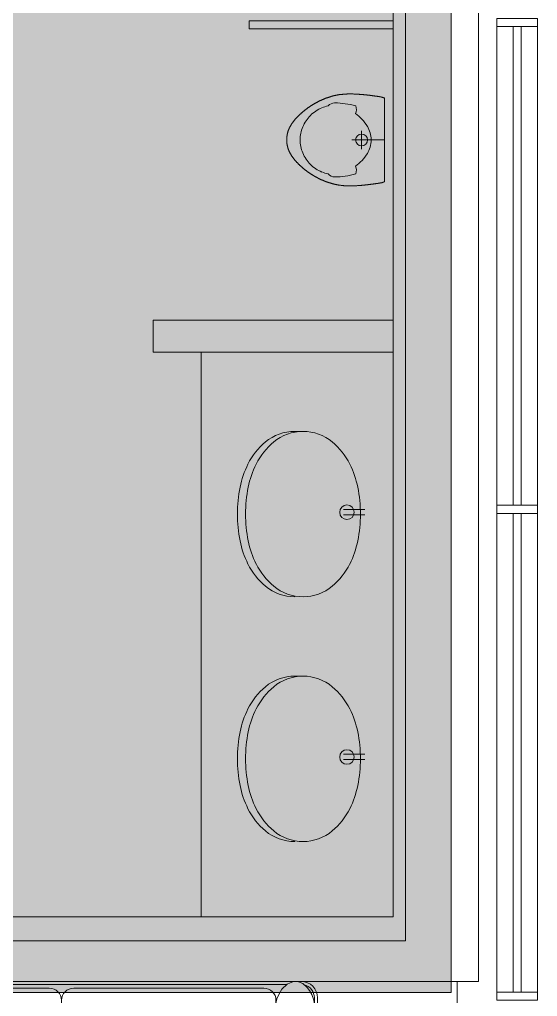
# Model space of a CAD drawing. Header units: inches. Extents: x 46946 to 48441, y 40324 to 42003.
# Drawn here: x 47921.9 to 47985.6, y 41663.3 to 41783.5 of the extents above; entities that cross this region are included whole.
import ezdxf

# ---------------------------------------------------------------- set-up
doc = ezdxf.new("R2010")
doc.units = ezdxf.units.IN
doc.header["$MEASUREMENT"] = 0
for name, color, linetype, lineweight in [('8_ TYPICAL FLOOR PLAN__6th _ 10th__dwg _3_', 8, 'Continuous', 9), ('A-DETL', 90, 'Continuous', 9), ('A-DETL-GENF', 92, 'Continuous', 9), ('A-GLAZ-CURT', 52, 'Continuous', 9), ('A-GLAZ-CWMG', 51, 'Continuous', 9), ('A-WALL', 113, 'Continuous', 9), ('I-FURN', 30, 'Continuous', 9), ('I-WALL', 2, 'Continuous', 9), ('PLUMB', 7, 'Continuous', 9), ('SAN-FIX', 7, 'Continuous', 9), ('THIN', 7, 'Continuous', 9), ('WALL', 7, 'Continuous', 9)]:
    doc.layers.add(name, color=color, linetype=linetype, lineweight=lineweight)

# ---------------------------------------------------------------- blocks, each defined once
blk = doc.blocks.new('8_ TYPICAL FLOOR PLAN__6th _ 10th__dwg_UR1-696971-Level 06 - Furniture')
at = {"layer": 'PLUMB'}
for p, q in [((15927.43, -30965.76), (15927.43, -30968)), ((15930.26, -30966.86), (15926.22, -30966.86))]:
    blk.add_line(p, q, dxfattribs=at)
at = {"layer": 'PLUMB', "flags": 128}
blk.add_lwpolyline([(15918.22, -30966.86), (15918.22, -30966.86), (15918.22, -30966.89), (15918.22, -30966.92), (15918.22, -30966.95), (15918.22, -30966.99), (15918.22, -30967.02), (15918.22, -30967.05), (15918.23, -30967.08), (15918.23, -30967.11), (15918.23, -30967.15), (15918.23, -30967.18), (15918.24, -30967.21), (15918.24, -30967.24), (15918.24, -30967.27), (15918.25, -30967.31), (15918.25, -30967.34), (15918.26, -30967.37), (15918.26, -30967.4), (15918.27, -30967.43), (15918.27, -30967.47), (15918.28, -30967.5), (15918.28, -30967.53), (15918.29, -30967.56), (15918.3, -30967.59), (15918.31, -30967.63), (15918.31, -30967.66), (15918.32, -30967.69), (15918.33, -30967.72), (15918.34, -30967.76), (15918.35, -30967.79), (15918.36, -30967.82), (15918.37, -30967.85), (15918.38, -30967.88), (15918.39, -30967.92), (15918.4, -30967.95), (15918.41, -30967.98), (15918.42, -30968.01), (15918.43, -30968.04), (15918.45, -30968.08), (15918.46, -30968.11), (15918.47, -30968.14), (15918.49, -30968.17), (15918.5, -30968.2), (15918.51, -30968.24), (15918.53, -30968.27), (15918.54, -30968.3), (15918.56, -30968.33), (15918.57, -30968.36), (15918.59, -30968.4), (15918.61, -30968.43), (15918.62, -30968.46), (15918.64, -30968.49), (15918.66, -30968.53), (15918.67, -30968.56), (15918.69, -30968.59), (15918.71, -30968.62), (15918.73, -30968.65), (15918.75, -30968.69), (15918.77, -30968.72), (15918.79, -30968.75), (15918.81, -30968.78), (15918.83, -30968.82), (15918.85, -30968.85), (15918.87, -30968.88), (15918.9, -30968.91), (15918.92, -30968.94), (15918.94, -30968.98), (15918.96, -30969.01), (15918.99, -30969.04), (15919.01, -30969.07), (15919.04, -30969.11), (15919.06, -30969.14), (15919.08, -30969.17), (15919.11, -30969.2), (15919.14, -30969.23), (15919.16, -30969.27), (15919.19, -30969.3), (15919.21, -30969.33), (15919.24, -30969.36), (15919.27, -30969.39), (15919.3, -30969.43), (15919.32, -30969.46), (15919.35, -30969.49), (15919.38, -30969.52), (15919.41, -30969.55), (15919.44, -30969.59), (15919.47, -30969.62), (15919.5, -30969.65), (15919.53, -30969.68), (15919.56, -30969.71), (15919.59, -30969.74), (15919.62, -30969.77), (15919.65, -30969.81), (15919.68, -30969.84), (15919.71, -30969.87), (15919.75, -30969.9), (15919.78, -30969.93), (15919.81, -30969.96), (15919.84, -30969.99), (15919.88, -30970.02), (15919.91, -30970.05), (15919.94, -30970.08), (15919.98, -30970.11), (15920.01, -30970.14), (15920.04, -30970.17), (15920.08, -30970.2), (15920.11, -30970.23), (15920.15, -30970.26), (15920.18, -30970.29), (15920.21, -30970.32), (15920.25, -30970.35), (15920.28, -30970.38), (15920.32, -30970.41), (15920.36, -30970.44), (15920.39, -30970.47), (15920.43, -30970.49), (15920.46, -30970.52), (15920.5, -30970.55), (15920.53, -30970.58), (15920.57, -30970.61), (15920.61, -30970.63), (15920.64, -30970.66), (15920.68, -30970.69), (15920.72, -30970.72), (15920.75, -30970.74), (15920.79, -30970.77), (15920.83, -30970.8), (15920.86, -30970.82), (15920.9, -30970.85), (15920.94, -30970.87), (15920.97, -30970.9), (15921.01, -30970.93), (15921.05, -30970.95), (15921.09, -30970.98), (15921.12, -30971), (15921.16, -30971.03), (15921.2, -30971.05), (15921.23, -30971.07), (15921.27, -30971.1), (15921.31, -30971.12), (15921.35, -30971.15), (15921.39, -30971.17), (15921.42, -30971.19), (15921.46, -30971.22), (15921.5, -30971.24), (15921.54, -30971.26), (15921.58, -30971.28), (15921.61, -30971.31), (15921.65, -30971.33), (15921.69, -30971.35), (15921.73, -30971.37), (15921.77, -30971.39), (15921.8, -30971.42), (15921.84, -30971.44), (15921.88, -30971.46), (15921.92, -30971.48), (15921.96, -30971.5), (15922, -30971.52), (15922.03, -30971.54), (15922.07, -30971.56), (15922.11, -30971.58), (15922.15, -30971.6), (15922.19, -30971.62), (15922.23, -30971.64), (15922.27, -30971.65), (15922.31, -30971.67), (15922.34, -30971.69), (15922.38, -30971.71), (15922.42, -30971.73), (15922.46, -30971.75), (15922.5, -30971.76), (15922.54, -30971.78), (15922.58, -30971.8), (15922.62, -30971.81), (15922.66, -30971.83), (15922.69, -30971.85), (15922.73, -30971.86), (15922.77, -30971.88), (15922.81, -30971.9), (15922.85, -30971.91), (15922.89, -30971.93), (15922.93, -30971.94), (15922.97, -30971.96), (15923.01, -30971.97), (15923.05, -30971.99), (15923.09, -30972), (15923.13, -30972.02), (15923.16, -30972.03), (15923.2, -30972.04), (15923.24, -30972.06), (15923.28, -30972.07), (15923.32, -30972.09), (15923.36, -30972.1), (15923.4, -30972.11), (15923.44, -30972.12), (15923.48, -30972.14), (15923.52, -30972.15), (15923.56, -30972.16), (15923.6, -30972.17), (15923.64, -30972.19), (15923.68, -30972.2), (15923.72, -30972.21), (15923.75, -30972.22), (15923.79, -30972.23), (15923.83, -30972.24), (15923.87, -30972.25), (15923.91, -30972.26), (15923.95, -30972.27), (15923.99, -30972.28), (15924.03, -30972.29), (15924.07, -30972.3), (15924.11, -30972.31), (15924.15, -30972.32), (15924.19, -30972.33), (15924.23, -30972.34), (15924.27, -30972.35), (15924.31, -30972.35), (15924.36, -30972.36), (15924.4, -30972.37), (15924.44, -30972.38), (15924.48, -30972.39), (15924.52, -30972.39), (15924.56, -30972.4), (15924.6, -30972.41), (15924.64, -30972.41), (15924.68, -30972.42), (15924.73, -30972.43), (15924.77, -30972.43), (15924.81, -30972.44), (15924.85, -30972.44), (15924.9, -30972.45), (15924.94, -30972.45), (15924.98, -30972.46), (15925.02, -30972.46), (15925.07, -30972.47), (15925.11, -30972.47), (15925.15, -30972.48), (15925.2, -30972.48), (15925.24, -30972.49), (15925.28, -30972.49), (15925.33, -30972.49), (15925.37, -30972.49), (15925.42, -30972.5), (15925.46, -30972.5), (15925.51, -30972.5), (15925.55, -30972.51), (15925.6, -30972.51), (15925.64, -30972.51), (15925.69, -30972.51), (15925.74, -30972.51), (15925.78, -30972.51), (15925.83, -30972.51), (15925.88, -30972.51), (15925.92, -30972.52), (15925.97, -30972.52), (15926.02, -30972.52), (15926.07, -30972.52), (15926.12, -30972.52), (15926.16, -30972.51), (15926.21, -30972.51), (15926.26, -30972.51), (15926.31, -30972.51), (15926.36, -30972.51), (15926.41, -30972.51), (15926.46, -30972.51), (15926.51, -30972.51), (15926.56, -30972.5), (15926.61, -30972.5), (15926.66, -30972.5), (15926.71, -30972.5), (15926.76, -30972.49), (15926.81, -30972.49), (15926.86, -30972.49), (15926.91, -30972.48), (15926.96, -30972.48), (15927.02, -30972.48), (15927.07, -30972.47), (15927.12, -30972.47), (15927.17, -30972.47), (15927.22, -30972.46), (15927.27, -30972.46), (15927.32, -30972.45), (15927.37, -30972.45), (15927.42, -30972.45), (15927.47, -30972.44), (15927.52, -30972.44), (15927.57, -30972.43), (15927.62, -30972.43), (15927.67, -30972.42), (15927.72, -30972.42), (15927.77, -30972.41), (15927.82, -30972.41), (15927.87, -30972.4), (15927.92, -30972.4), (15927.97, -30972.39), (15928.01, -30972.39), (15928.06, -30972.38), (15928.11, -30972.38), (15928.16, -30972.37), (15928.2, -30972.37), (15928.25, -30972.36), (15928.29, -30972.36), (15928.34, -30972.35), (15928.39, -30972.34), (15928.43, -30972.34), (15928.47, -30972.33), (15928.52, -30972.33), (15928.56, -30972.32), (15928.6, -30972.32), (15928.65, -30972.31), (15928.69, -30972.31), (15928.73, -30972.3), (15928.77, -30972.3), (15928.81, -30972.29), (15928.85, -30972.29), (15928.89, -30972.28), (15928.93, -30972.28), (15928.97, -30972.27), (15929, -30972.27), (15929.04, -30972.26), (15929.08, -30972.26), (15929.11, -30972.25), (15929.15, -30972.25), (15929.18, -30972.24), (15929.21, -30972.24), (15929.25, -30972.24), (15929.28, -30972.23), (15929.31, -30972.23), (15929.34, -30972.22), (15929.37, -30972.22), (15929.4, -30972.21), (15929.43, -30972.21), (15929.46, -30972.21), (15929.49, -30972.2), (15929.51, -30972.2), (15929.54, -30972.19), (15929.57, -30972.19), (15929.59, -30972.18), (15929.62, -30972.18), (15929.64, -30972.18), (15929.67, -30972.17), (15929.69, -30972.17), (15929.72, -30972.16), (15929.74, -30972.16), (15929.76, -30972.15), (15929.79, -30972.15), (15929.81, -30972.15), (15929.83, -30972.14), (15929.85, -30972.14), (15929.87, -30972.13), (15929.89, -30972.13), (15929.91, -30972.12), (15929.93, -30972.12), (15929.95, -30972.11), (15929.97, -30972.1), (15929.99, -30972.1), (15930.01, -30972.09), (15930.03, -30972.09), (15930.05, -30972.08), (15930.06, -30972.07), (15930.08, -30972.07), (15930.1, -30972.06), (15930.12, -30972.05), (15930.13, -30972.05), (15930.15, -30972.04), (15930.17, -30972.03), (15930.18, -30972.03), (15930.2, -30972.02), (15930.21, -30972.01), (15930.22, -30972.01), (15930.23, -30972), (15930.24, -30971.97), (15930.24, -30971.91), (15930.25, -30971.78), (15930.25, -30971.58), (15930.26, -30971.28), (15930.26, -30970.85), (15930.26, -30970.29), (15930.26, -30969.58), (15930.26, -30968.75), (15930.26, -30967.84), (15930.26, -30966.89), (15930.26, -30966.86), (15930.26, -30966.82), (15930.26, -30965.87), (15930.26, -30964.96), (15930.26, -30964.13), (15930.26, -30963.42), (15930.26, -30962.86), (15930.26, -30962.44), (15930.25, -30962.14), (15930.25, -30961.93), (15930.24, -30961.81), (15930.24, -30961.74), (15930.23, -30961.71), (15930.22, -30961.7), (15930.21, -30961.7), (15930.2, -30961.69), (15930.18, -30961.69), (15930.17, -30961.68), (15930.15, -30961.67), (15930.13, -30961.67), (15930.12, -30961.66), (15930.1, -30961.65), (15930.08, -30961.65), (15930.06, -30961.64), (15930.05, -30961.63), (15930.03, -30961.63), (15930.01, -30961.62), (15929.99, -30961.62), (15929.97, -30961.61), (15929.95, -30961.6), (15929.93, -30961.6), (15929.91, -30961.59), (15929.89, -30961.59), (15929.87, -30961.58), (15929.85, -30961.58), (15929.83, -30961.57), (15929.81, -30961.57), (15929.79, -30961.56), (15929.76, -30961.56), (15929.74, -30961.56), (15929.72, -30961.55), (15929.69, -30961.55), (15929.67, -30961.54), (15929.64, -30961.54), (15929.62, -30961.53), (15929.59, -30961.53), (15929.57, -30961.53), (15929.54, -30961.52), (15929.51, -30961.52), (15929.49, -30961.51), (15929.46, -30961.51), (15929.43, -30961.5), (15929.4, -30961.5), (15929.37, -30961.5), (15929.34, -30961.49), (15929.31, -30961.49), (15929.28, -30961.48), (15929.25, -30961.48), (15929.21, -30961.47), (15929.18, -30961.47), (15929.15, -30961.47), (15929.11, -30961.46), (15929.08, -30961.46), (15929.04, -30961.45), (15929, -30961.45), (15928.97, -30961.44), (15928.93, -30961.44), (15928.89, -30961.43), (15928.85, -30961.43), (15928.81, -30961.42), (15928.77, -30961.42), (15928.73, -30961.41), (15928.69, -30961.41), (15928.65, -30961.4), (15928.6, -30961.4), (15928.56, -30961.39), (15928.52, -30961.39), (15928.47, -30961.38), (15928.43, -30961.37), (15928.39, -30961.37), (15928.34, -30961.36), (15928.29, -30961.36), (15928.25, -30961.35), (15928.2, -30961.35), (15928.16, -30961.34), (15928.11, -30961.34), (15928.06, -30961.33), (15928.01, -30961.33), (15927.97, -30961.32), (15927.92, -30961.32), (15927.87, -30961.31), (15927.82, -30961.31), (15927.77, -30961.3), (15927.72, -30961.3), (15927.67, -30961.29), (15927.62, -30961.29), (15927.57, -30961.28), (15927.52, -30961.28), (15927.47, -30961.27), (15927.42, -30961.27), (15927.37, -30961.26), (15927.32, -30961.26), (15927.27, -30961.26), (15927.22, -30961.25), (15927.17, -30961.25), (15927.12, -30961.24), (15927.07, -30961.24), (15927.02, -30961.24), (15926.96, -30961.23), (15926.91, -30961.23), (15926.86, -30961.23), (15926.81, -30961.22), (15926.76, -30961.22), (15926.71, -30961.22), (15926.66, -30961.22), (15926.61, -30961.21), (15926.56, -30961.21), (15926.51, -30961.21), (15926.46, -30961.21), (15926.41, -30961.2), (15926.36, -30961.2), (15926.31, -30961.2), (15926.26, -30961.2), (15926.21, -30961.2), (15926.16, -30961.2), (15926.12, -30961.2), (15926.07, -30961.2), (15926.02, -30961.2), (15925.97, -30961.2), (15925.92, -30961.2), (15925.88, -30961.2), (15925.83, -30961.2), (15925.78, -30961.2), (15925.74, -30961.2), (15925.69, -30961.2), (15925.64, -30961.2), (15925.6, -30961.21), (15925.55, -30961.21), (15925.51, -30961.21), (15925.46, -30961.21), (15925.42, -30961.22), (15925.37, -30961.22), (15925.33, -30961.22), (15925.28, -30961.23), (15925.24, -30961.23), (15925.2, -30961.23), (15925.15, -30961.24), (15925.11, -30961.24), (15925.07, -30961.25), (15925.02, -30961.25), (15924.98, -30961.25), (15924.94, -30961.26), (15924.9, -30961.26), (15924.85, -30961.27), (15924.81, -30961.28), (15924.77, -30961.28), (15924.73, -30961.29), (15924.68, -30961.29), (15924.64, -30961.3), (15924.6, -30961.31), (15924.56, -30961.31), (15924.52, -30961.32), (15924.48, -30961.33), (15924.44, -30961.34), (15924.4, -30961.34), (15924.36, -30961.35), (15924.31, -30961.36), (15924.27, -30961.37), (15924.23, -30961.38), (15924.19, -30961.38), (15924.15, -30961.39), (15924.11, -30961.4), (15924.07, -30961.41), (15924.03, -30961.42), (15923.99, -30961.43), (15923.95, -30961.44), (15923.91, -30961.45), (15923.87, -30961.46), (15923.83, -30961.47), (15923.79, -30961.48), (15923.75, -30961.49), (15923.72, -30961.51), (15923.68, -30961.52), (15923.64, -30961.53), (15923.6, -30961.54), (15923.56, -30961.55), (15923.52, -30961.56), (15923.48, -30961.58), (15923.44, -30961.59), (15923.4, -30961.6), (15923.36, -30961.62), (15923.32, -30961.63), (15923.28, -30961.64), (15923.24, -30961.66), (15923.2, -30961.67), (15923.16, -30961.68), (15923.13, -30961.7), (15923.09, -30961.71), (15923.05, -30961.73), (15923.01, -30961.74), (15922.97, -30961.76), (15922.93, -30961.77), (15922.89, -30961.79), (15922.85, -30961.8), (15922.81, -30961.82), (15922.77, -30961.83), (15922.73, -30961.85), (15922.69, -30961.87), (15922.66, -30961.88), (15922.62, -30961.9), (15922.58, -30961.92), (15922.54, -30961.93), (15922.5, -30961.95), (15922.46, -30961.97), (15922.42, -30961.99), (15922.38, -30962), (15922.34, -30962.02), (15922.31, -30962.04), (15922.27, -30962.06), (15922.23, -30962.08), (15922.19, -30962.1), (15922.15, -30962.12), (15922.11, -30962.14), (15922.07, -30962.16), (15922.03, -30962.18), (15922, -30962.2), (15921.96, -30962.22), (15921.92, -30962.24), (15921.88, -30962.26), (15921.84, -30962.28), (15921.8, -30962.3), (15921.77, -30962.32), (15921.73, -30962.34), (15921.69, -30962.36), (15921.65, -30962.39), (15921.61, -30962.41), (15921.58, -30962.43), (15921.54, -30962.45), (15921.5, -30962.47), (15921.46, -30962.5), (15921.42, -30962.52), (15921.39, -30962.54), (15921.35, -30962.57), (15921.31, -30962.59), (15921.27, -30962.61), (15921.23, -30962.64), (15921.2, -30962.66), (15921.16, -30962.69), (15921.12, -30962.71), (15921.09, -30962.74), (15921.05, -30962.76), (15921.01, -30962.79), (15920.97, -30962.81), (15920.94, -30962.84), (15920.9, -30962.87), (15920.86, -30962.89), (15920.83, -30962.92), (15920.79, -30962.94), (15920.75, -30962.97), (15920.72, -30963), (15920.68, -30963.03), (15920.64, -30963.05), (15920.61, -30963.08), (15920.57, -30963.11), (15920.53, -30963.14), (15920.5, -30963.16), (15920.46, -30963.19), (15920.43, -30963.22), (15920.39, -30963.25), (15920.36, -30963.28), (15920.32, -30963.31), (15920.28, -30963.33), (15920.25, -30963.36), (15920.21, -30963.39), (15920.18, -30963.42), (15920.15, -30963.45), (15920.11, -30963.48), (15920.08, -30963.51), (15920.04, -30963.54), (15920.01, -30963.57), (15919.98, -30963.6), (15919.94, -30963.63), (15919.91, -30963.66), (15919.88, -30963.69), (15919.84, -30963.72), (15919.81, -30963.75), (15919.78, -30963.78), (15919.75, -30963.82), (15919.71, -30963.85), (15919.68, -30963.88), (15919.65, -30963.91), (15919.62, -30963.94), (15919.59, -30963.97), (15919.56, -30964), (15919.53, -30964.03), (15919.5, -30964.07), (15919.47, -30964.1), (15919.44, -30964.13), (15919.41, -30964.16), (15919.38, -30964.19), (15919.35, -30964.22), (15919.32, -30964.26), (15919.3, -30964.29), (15919.27, -30964.32), (15919.24, -30964.35), (15919.21, -30964.38), (15919.19, -30964.42), (15919.16, -30964.45), (15919.14, -30964.48), (15919.11, -30964.51), (15919.08, -30964.54), (15919.06, -30964.58), (15919.04, -30964.61), (15919.01, -30964.64), (15918.99, -30964.67), (15918.96, -30964.71), (15918.94, -30964.74), (15918.92, -30964.77), (15918.9, -30964.8), (15918.87, -30964.83), (15918.85, -30964.87), (15918.83, -30964.9), (15918.81, -30964.93), (15918.79, -30964.96), (15918.77, -30965), (15918.75, -30965.03), (15918.73, -30965.06), (15918.71, -30965.09), (15918.69, -30965.12), (15918.67, -30965.16), (15918.66, -30965.19), (15918.64, -30965.22), (15918.62, -30965.25), (15918.61, -30965.28), (15918.59, -30965.32), (15918.57, -30965.35), (15918.56, -30965.38), (15918.54, -30965.41), (15918.53, -30965.45), (15918.51, -30965.48), (15918.5, -30965.51), (15918.49, -30965.54), (15918.47, -30965.57), (15918.46, -30965.61), (15918.45, -30965.64), (15918.43, -30965.67), (15918.42, -30965.7), (15918.41, -30965.73), (15918.4, -30965.77), (15918.39, -30965.8), (15918.38, -30965.83), (15918.37, -30965.86), (15918.36, -30965.89), (15918.35, -30965.93), (15918.34, -30965.96), (15918.33, -30965.99), (15918.32, -30966.02), (15918.31, -30966.06), (15918.31, -30966.09), (15918.3, -30966.12), (15918.29, -30966.15), (15918.28, -30966.18), (15918.28, -30966.22), (15918.27, -30966.25), (15918.27, -30966.28), (15918.26, -30966.31), (15918.26, -30966.34), (15918.25, -30966.38), (15918.25, -30966.41), (15918.24, -30966.44), (15918.24, -30966.47), (15918.24, -30966.5), (15918.23, -30966.54), (15918.23, -30966.57), (15918.23, -30966.6), (15918.23, -30966.63), (15918.22, -30966.66), (15918.22, -30966.7), (15918.22, -30966.73), (15918.22, -30966.76), (15918.22, -30966.79), (15918.22, -30966.82), (15918.22, -30966.86)], close=True, dxfattribs=at)
at = {"layer": 'PLUMB'}
for centre, major_axis, start_param, end_param in [((15924.14, -30963.4), (0, 1.1), 0.016868, 0.839383), ((15924.12, -30971.75), (0, 9.44), 6.004541, 6.283159), ((15924.22, -30966.95), (0, 4.37), 0.392537, 0.783721), ((15924.24, -30966.99), (0, 4.42), 0.208764, 0.392537), ((15925.49, -30963.1), (0, 1.3), 4.294289, 5.048669), ((15923.8, -30967.79), (0, 5.06), 5.252648, 5.678791), ((15924.2, -30966.92), (0, 4.33), 0.783721, 1.177909), ((15924.15, -30966.9), (0, 4.28), 1.177909, 1.560611), ((15925.42, -30966.82), (0, 3.18), 4.712389, 5.252648), ((15924.15, -30966.81), (0, 4.28), 1.580982, 1.963683), ((15925.42, -30966.89), (0, 3.18), 4.172052, 4.712311), ((15925.42, -30966.82), (0, 3.18), 4.701818, 4.712233), ((15925.42, -30966.89), (0, 3.18), 4.712389, 4.722804), ((15924.2, -30966.8), (0, 4.33), 1.963683, 2.357872), ((15923.8, -30965.92), (0, 5.06), 3.745987, 4.17213), ((15924.22, -30966.77), (0, 4.37), 2.357872, 2.749055), ((15924.24, -30966.72), (0, 4.42), 2.749055, 2.932828), ((15925.49, -30970.61), (0, 1.3), 4.376109, 5.130489), ((15924.14, -30970.31), (0, 1.1), 2.30221, 3.124725), ((15924.12, -30961.97), (0, 9.44), 3.141593, 3.420211)]:
    blk.add_ellipse(centre, major_axis=major_axis, ratio=1, start_param=start_param, end_param=end_param, dxfattribs=at)
blk.add_ellipse((15927.43, -30966.86), major_axis=(0, 0.727), ratio=1, dxfattribs=at)
blk = doc.blocks.new('8_ TYPICAL FLOOR PLAN__6th _ 10th__dwg_WBB-696973-Level 06 - Furniture')
at = {"layer": 'SAN-FIX'}
for p, q in [((15925.22, -31012.34), (15927.82, -31012.34)), ((15925.22, -31013), (15927.82, -31013))]:
    blk.add_line(p, q, dxfattribs=at)
for centre, major_axis, start_param, end_param in [((15919.21, -31008.34), (5.62, 0), 1.570796, 2.265899), ((15920.23, -31008.34), (5.62, 0), 1.570796, 2.265899), ((15919.21, -31008.34), (5.62, 0), 1.479887, 1.570662), ((15920.23, -31008.34), (5.62, 0), 0.875627, 1.570729), ((15921.01, -31010.5), (8.43, 0), 2.265899, 2.680598), ((15922.03, -31010.5), (8.43, 0), 2.265899, 2.680598), ((15918.42, -31010.5), (8.43, 0), 0.460995, 0.875694), ((15923.92, -31011.95), (11.68, 0), 2.680598, 2.938689), ((15924.93, -31011.95), (11.68, 0), 2.680598, 2.938689), ((15915.52, -31011.95), (11.68, 0), 0.202904, 0.460995), ((15928.54, -31012.9), (-16.39, 0), 6.080281, 6.283185), ((15929.55, -31012.9), (-16.39, 0), 6.080281, 6.283185), ((15910.9, -31012.9), (16.39, 0), 0, 0.202904), ((15928.54, -31012.9), (16.39, 0), 3.141593, 3.344497), ((15929.55, -31012.9), (16.39, 0), 3.141593, 3.344497), ((15910.9, -31012.9), (-16.39, 0), 2.938712, 3.141616), ((15923.92, -31013.85), (11.68, 0), 3.344497, 3.602588), ((15924.93, -31013.85), (11.68, 0), 3.344497, 3.602588), ((15915.52, -31013.85), (11.68, 0), 5.82219, 6.080281), ((15921.01, -31015.29), (8.43, 0), 3.602588, 4.017287), ((15922.03, -31015.29), (8.43, 0), 3.602588, 4.017287), ((15918.42, -31015.29), (8.43, 0), 5.407491, 5.82219), ((15919.21, -31017.45), (-5.62, 0), 0.875761, 1.570863), ((15920.23, -31017.45), (-5.62, 0), 0.875694, 1.570796), ((15920.23, -31017.45), (5.62, 0), 4.712389, 5.407491)]:
    blk.add_ellipse(centre, major_axis=major_axis, ratio=1, start_param=start_param, end_param=end_param, dxfattribs=at)
blk.add_ellipse((15925.63, -31012.67), major_axis=(0.894, 0), ratio=1, dxfattribs=at)
blk = doc.blocks.new('8_ TYPICAL FLOOR PLAN__6th _ 10th__dwg_WBB-696974-Level 06 - Furniture')
at = {"layer": 'SAN-FIX'}
for p, q in [((15925.22, -31042.46), (15927.82, -31042.46)), ((15925.22, -31043.11), (15927.82, -31043.11))]:
    blk.add_line(p, q, dxfattribs=at)
for centre, major_axis, start_param, end_param in [((15919.21, -31038.46), (5.62, 0), 1.570796, 2.265899), ((15920.23, -31038.46), (5.62, 0), 1.570796, 2.265899), ((15919.21, -31038.46), (5.62, 0), 1.479887, 1.570662), ((15920.23, -31038.46), (5.62, 0), 0.875627, 1.570729), ((15921.01, -31040.62), (8.43, 0), 2.265899, 2.680598), ((15922.03, -31040.62), (8.43, 0), 2.265899, 2.680598), ((15918.42, -31040.62), (8.43, 0), 0.460995, 0.875694), ((15923.92, -31042.06), (11.68, 0), 2.680598, 2.938689), ((15924.93, -31042.06), (11.68, 0), 2.680598, 2.938689), ((15915.52, -31042.06), (11.68, 0), 0.202904, 0.460995), ((15928.54, -31043.01), (-16.39, 0), 6.080281, 6.283185), ((15929.55, -31043.01), (-16.39, 0), 6.080281, 6.283185), ((15910.9, -31043.01), (16.39, 0), 0, 0.202904), ((15928.54, -31043.01), (16.39, 0), 3.141593, 3.344497), ((15929.55, -31043.01), (16.39, 0), 3.141593, 3.344497), ((15910.9, -31043.01), (-16.39, 0), 2.938712, 3.141616), ((15923.92, -31043.96), (11.68, 0), 3.344497, 3.602588), ((15924.93, -31043.96), (11.68, 0), 3.344497, 3.602588), ((15915.52, -31043.96), (11.68, 0), 5.82219, 6.080281), ((15921.01, -31045.41), (8.43, 0), 3.602588, 4.017287), ((15922.03, -31045.41), (8.43, 0), 3.602588, 4.017287), ((15918.42, -31045.41), (8.43, 0), 5.407491, 5.82219), ((15919.21, -31047.57), (-5.62, 0), 0.875761, 1.570863), ((15920.23, -31047.57), (-5.62, 0), 0.875694, 1.570796), ((15920.23, -31047.57), (5.62, 0), 4.712389, 5.407491)]:
    blk.add_ellipse(centre, major_axis=major_axis, ratio=1, start_param=start_param, end_param=end_param, dxfattribs=at)
blk.add_ellipse((15925.63, -31042.79), major_axis=(0.894, 0.001), ratio=1, dxfattribs=at)
blk = doc.blocks.new('8_ TYPICAL FLOOR PLAN__6th _ 10th__dwg _3_-696755-Level 06 - Furniture')
at = {"layer": 'PLUMB', "flags": 128}
blk.add_lwpolyline([(15931.31, -30952.19), (15913.59, -30952.19), (15913.59, -30953.19), (15931.31, -30953.19)], dxfattribs=at)
at = {"layer": 'THIN'}
blk.add_line((15907.69, -30992.98), (15907.69, -31062.47), dxfattribs=at)
at = {"layer": 'THIN', "flags": 128}
blk.add_lwpolyline([(15939.18, -31070.42), (15939.18, -31606.61), (15806.9, -31606.61), (15806.9, -31616.55)], dxfattribs=at)
at = {"layer": 'WALL', "flags": 128}
for points in [[(15831.9, -30871.58), (15931.31, -30871.58), (15931.31, -31062.47), (15805.32, -31062.47)], [(15931.31, -30989.05), (15901.78, -30989.05), (15901.78, -30992.98), (15931.31, -30992.98)]]:
    blk.add_lwpolyline(points, dxfattribs=at)
for name in ['8_ TYPICAL FLOOR PLAN__6th _ 10th__dwg_UR1-696971-Level 06 - Furniture', '8_ TYPICAL FLOOR PLAN__6th _ 10th__dwg_WBB-696973-Level 06 - Furniture', '8_ TYPICAL FLOOR PLAN__6th _ 10th__dwg_WBB-696974-Level 06 - Furniture']:
    blk.add_blockref(name, (0, 0))
blk = doc.blocks.new('System Panel - Glazed-935260-Level 06 - Furniture')
at = {"layer": 'A-GLAZ-CURT', "lineweight": 13}
for p, q in [((29.46, 0.5), (-29.46, 0.5)), ((-29.46, 0.5), (-29.46, -0.5)), ((29.46, -0.5), (29.46, 0.5)), ((-29.46, -0.5), (29.46, -0.5))]:
    blk.add_line(p, q, dxfattribs=at)
blk = doc.blocks.new('Rectangular Mullion - Rectangular Mullion-935254-Level 06 - Furniture')
at = {"layer": 'A-GLAZ-CWMG', "lineweight": 20}
for p, q in [((-0.5, 2.5), (0.5, 2.5)), ((-0.5, -2.5), (-0.5, 2.5)), ((0.5, 2.5), (0.5, -2.5)), ((0.5, -2.5), (-0.5, -2.5))]:
    blk.add_line(p, q, dxfattribs=at)
blk = doc.blocks.new('Rectangular Mullion - Rectangular Mullion-935253-Level 06 - Furniture')
at = {"layer": 'A-GLAZ-CWMG'}
for p, q in [((47980.6, 41783.64), (47980.6, 41842.56)), ((47985.6, 41783.64), (47985.6, 41842.56))]:
    blk.add_line(p, q, dxfattribs=at)
blk = doc.blocks.new('HermanMiller_Collection_WireframeSofa3-Seat - Sofa 3-Seat-1330924-Level 06 - Furniture')
at = {"layer": 'I-FURN'}
for p, q in [((-43.4, 18.39), (-43.69, 18.03)), ((-42.87, 18.88), (-43.4, 18.39)), ((-42.35, 19.1), (-42.87, 18.88)), ((-42.02, 19.13), (-42.35, 19.1)), ((-41.66, 19.12), (-42.02, 19.13)), ((-41.3, 19), (-41.66, 19.12)), ((-40.93, 18.82), (-41.3, 19)), ((-40.3, 18.21), (-40.93, 18.82)), ((-40.88, 18.77), (40.88, 18.77)), ((-39.96, 17.62), (-40.3, 18.21)), ((-38.05, 18.33), (-14.68, 18.33)), ((-11.68, 18.33), (11.69, 18.33)), ((14.7, 18.33), (38.07, 18.33)), ((39.96, 17.62), (40.3, 18.21)), ((40.3, 18.21), (40.93, 18.82)), ((40.93, 18.82), (41.3, 19)), ((41.3, 19), (41.66, 19.12)), ((41.66, 19.12), (42.02, 19.13)), ((42.02, 19.13), (42.35, 19.1)), ((42.35, 19.1), (42.87, 18.88)), ((42.87, 18.88), (43.4, 18.39)), ((43.4, 18.39), (43.69, 18.03)), ((-44.68, 17.14), (-44.68, -11.96)), ((-44.31, -11.96), (-44.31, 17.15)), ((-44.22, 16.84), (-44.3, 16.31)), ((-43.99, 17.53), (-44.22, 16.84)), ((-43.69, 18.03), (-43.99, 17.53)), ((-39.68, 17.01), (-39.96, 17.62)), ((-39.57, 16.43), (-39.68, 17.01)), ((-39.55, -11.98), (-39.55, 16.83)), ((-13.18, 8.66), (-13.18, 16.83)), ((-13.18, 16.83), (-13.18, 8.66)), ((13.19, 16.83), (13.19, 8.66)), ((39.57, 16.43), (39.68, 17.01)), ((39.57, 16.83), (39.57, -11.98)), ((39.68, 17.01), (39.96, 17.62)), ((43.69, 18.03), (43.99, 17.53)), ((43.99, 17.53), (44.22, 16.84)), ((44.22, 16.84), (44.3, 16.31)), ((44.31, 17.14), (44.31, -11.96)), ((44.68, -11.96), (44.68, 17.14)), ((-44.3, 16.31), (-44.3, -12.19)), ((-39.57, -12), (-39.57, 16.43)), ((39.57, -12), (39.57, 16.43)), ((44.3, 16.31), (44.3, -12.19)), ((-13.18, 8.66), (-39.55, 8.66)), ((13.19, 8.66), (-13.18, 8.66)), ((0, -11.98), (0, 8.66)), ((13.19, 8.66), (39.59, 8.66)), ((-39.58, -12.53), (-39.57, -12)), ((39.58, -12.53), (39.57, -12)), ((-44.3, -12.19), (-44.21, -12.89)), ((-44.21, -12.89), (-43.99, -13.31)), ((-39.89, -13.34), (-39.7, -12.98)), ((-39.7, -12.98), (-39.58, -12.53)), ((39.7, -12.98), (39.58, -12.53)), ((39.89, -13.34), (39.7, -12.98)), ((44.21, -12.89), (43.99, -13.31)), ((44.3, -12.19), (44.21, -12.89)), ((-43.99, -13.31), (-43.6, -13.69)), ((-43.6, -13.69), (-43.17, -13.9)), ((-43.17, -13.9), (-42.79, -13.95)), ((-42.79, -13.95), (-40.87, -13.94)), ((-42.68, -13.96), (42.68, -13.96)), ((-40.87, -13.94), (-40.45, -13.83)), ((-40.45, -13.83), (-40.16, -13.62)), ((-40.16, -13.62), (-39.89, -13.34)), ((40.13, -13.59), (-40.13, -13.59)), ((-1.5, -13.48), (-38.05, -13.48)), ((38.05, -13.48), (1.5, -13.48)), ((40.16, -13.62), (39.89, -13.34)), ((40.45, -13.83), (40.16, -13.62)), ((40.87, -13.94), (40.45, -13.83)), ((42.79, -13.95), (40.87, -13.94)), ((43.17, -13.9), (42.79, -13.95)), ((43.6, -13.69), (43.17, -13.9)), ((43.99, -13.31), (43.6, -13.69))]:
    blk.add_line(p, q, dxfattribs=at)
for centre, radius, start, end in [((-42.68, 17.14), 2, 90, 180), ((-42.66, 17.14), 1.62, 103.5346, 179.9542), ((-38.05, 16.83), 1.5, 90, 180), ((-14.68, 16.83), 1.5, 360, 90), ((-11.68, 16.83), 1.5, 90, 180), ((11.69, 16.83), 1.5, 360, 90), ((14.7, 16.83), 1.5, 90, 180), ((38.07, 16.83), 1.5, 0, 90), ((42.68, 17.14), 2, 360, 90), ((42.68, 17.14), 1.62, 0, 77.5884), ((-42.68, -11.96), 2, 179.9542, 270), ((-42.68, -11.96), 1.62, 180, 187.2942), ((-38.05, -11.98), 1.5, 180, 270), ((-1.5, -11.98), 1.5, 270, 0), ((1.5, -11.98), 1.5, 180, 270), ((38.05, -11.95), 1.52, 270.3359, 359.1647), ((42.68, -11.96), 2, 270, 360), ((42.68, -11.96), 1.62, 352.7058, 0)]:
    blk.add_arc(centre, radius, start, end, dxfattribs=at)

msp = doc.modelspace()

# ---------------------------------------------------------------- hatches: boundary and pattern name
at = {"layer": 'A-DETL-GENF'}
h = msp.add_hatch(color=9, dxfattribs=at)
h.paths.add_polyline_path([(46946.44, 40774.45), (47334.6, 40774.45), (47334.6, 41735.04), (47334.53, 41735.12), (47333.76, 41736.13), (47334.6, 41736.67), (47334.58, 41738.56), (47333.87, 41738.39), (47333.26, 41738.15), (47332.79, 41737.92), (47332.36, 41739.11), (47332.07, 41740.35), (47332.36, 41740.31), (47332.49, 41740.33), (47332.65, 41740.39), (47332.87, 41740.51), (47333.28, 41740.91), (47333.63, 41741.46), (47333.87, 41742.08), (47333.97, 41742.69), (47333.91, 41743.21), (47333.73, 41743.53), (47333.7, 41743.56), (47333.55, 41743.67), (47333.82, 41743.72), (47333.97, 41743.8), (47334.08, 41743.89), (47334.25, 41744.08), (47334.51, 41744.59), (47334.6, 41744.9), (47334.58, 41746.5), (47334.35, 41746.97), (47334.21, 41747.13), (47333.94, 41747.26), (47333.86, 41747.28), (47333.72, 41747.55), (47333.71, 41747.69), (47333.78, 41748.14), (47333.97, 41748.7), (47334.16, 41749.03), (47334.35, 41749.21), (47334.58, 41749.33), (47334.6, 41749.35), (47334.57, 41766.04), (47334.57, 41766.07), (47334.6, 41766.08), (47334.57, 41768.28), (47334.06, 41768.08), (47333.59, 41767.84), (47333.15, 41769.04), (47332.87, 41770.28), (47333.15, 41770.24), (47333.24, 41770.24), (47333.45, 41770.31), (47333.74, 41770.51), (47334.08, 41770.84), (47334.43, 41771.38), (47334.6, 41771.79), (47334.57, 41773.4), (47334.43, 41773.53), (47334.34, 41773.59), (47334.6, 41773.64), (47334.57, 41777.34), (47334.52, 41777.47), (47334.51, 41777.61), (47334.57, 41778.07), (47334.6, 41778.23), (47334.6, 41970.71), (47349.13, 41970.71), (47349.13, 41984.34), (47292.19, 41986.9), (47233.85, 41986.9), (47174.1, 41986.12), (47116.35, 41984.08), (47058.03, 41980.63), (46946.44, 41971.58), (46946.44, 40812.86)])
h.paths.add_polyline_path([(46995.4, 40899.4), (46995.4, 40938.77), (47034.77, 40938.77), (47034.77, 40899.4)])
h.paths.add_polyline_path([(46995.4, 41340.34), (46995.4, 41379.71), (47034.77, 41379.71), (47034.77, 41340.34), (47005.04, 41340.34)])
h.paths.add_polyline_path([(47670.26, 41663.76), (47974.98, 41663.76), (47974.98, 41873.76), (47836.89, 41914.62), (47648.38, 41960.01), (47648.38, 41663.76), (47655.28, 41663.76)])
h.paths.add_polyline_path([(47916.66, 41781.29), (47877.29, 41781.29), (47877.29, 41820.66), (47916.66, 41820.66), (47916.66, 41818.73)])
h.paths.add_polyline_path([(47034.77, 41781.29), (46995.4, 41781.29), (46995.4, 41820.66), (47034.77, 41820.66)])

# ---------------------------------------------------------------- linework, layer by layer
at = {"layer": 'A-DETL'}
for p, q in [((47974.98, 41663.76), (47974.98, 41873.76)), ((47648.38, 41663.76), (47974.98, 41663.76))]:
    msp.add_line(p, q, dxfattribs=at)
at = {"layer": 'A-WALL', "lineweight": 13}
for p, q in [((47978.37, 41665.12), (47978.37, 41876.23)), ((47969.37, 41869.54), (47969.37, 41670.12)), ((47969.37, 41665.12), (47978.37, 41665.12))]:
    msp.add_line(p, q, dxfattribs=at)
at = {"layer": 'I-WALL', "lineweight": 13}
for p, q in [((47969.37, 41670.12), (47652.44, 41670.12)), ((47848.87, 41665.12), (47969.37, 41665.12))]:
    msp.add_line(p, q, dxfattribs=at)

# ---------------------------------------------------------------- block references
at = {"layer": '8_ TYPICAL FLOOR PLAN__6th _ 10th__dwg _3_', "color": 7}
msp.add_blockref('8_ TYPICAL FLOOR PLAN__6th _ 10th__dwg _3_-696755-Level 06 - Furniture', (32036.54, 72735.54), dxfattribs=at)
at = {"layer": 'A-GLAZ-CURT', "rotation": 270}
for p in [(47983.1, 41753.18), (47983.1, 41693.27)]:
    msp.add_blockref('System Panel - Glazed-935260-Level 06 - Furniture', p, dxfattribs=at)
at = {"layer": 'A-GLAZ-CWMG', "extrusion": (0, 0, -1), "rotation": 270}
for p in [(-47983.1, 41783.14), (-47983.1, 41723.22), (-47983.1, 41663.31)]:
    msp.add_blockref('Rectangular Mullion - Rectangular Mullion-935254-Level 06 - Furniture', p, dxfattribs=at)
at = {"layer": 'A-GLAZ-CWMG'}
for p in [(0, -59.92), (0, -119.83)]:
    msp.add_blockref('Rectangular Mullion - Rectangular Mullion-935253-Level 06 - Furniture', p, dxfattribs=at)
at = {"layer": 'I-FURN'}
msp.add_blockref('HermanMiller_Collection_WireframeSofa3-Seat - Sofa 3-Seat-1330924-Level 06 - Furniture', (47913.87, 41645.98), dxfattribs=at)

doc.saveas('drawing.dxf')
